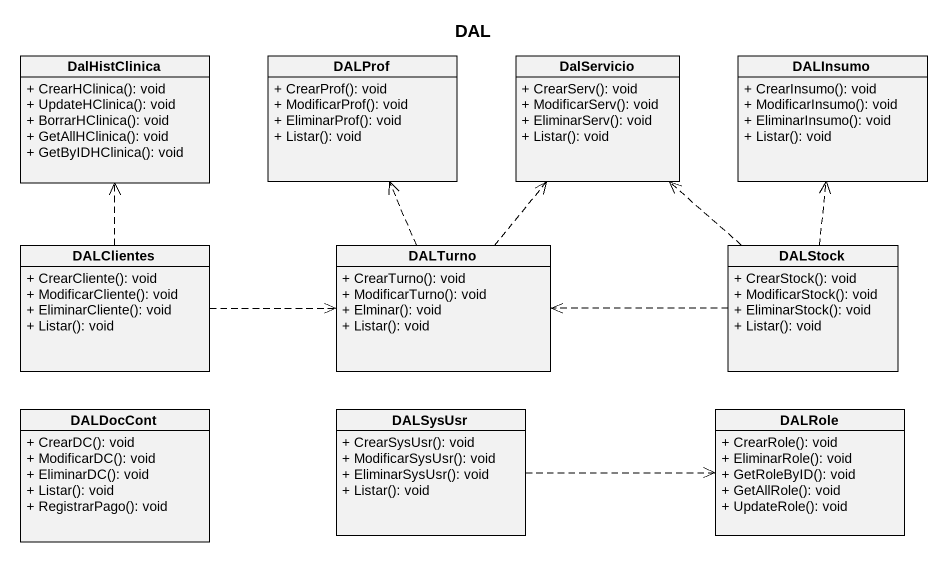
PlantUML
@startuml
title DAL
hide circle
hide empty members
skinparam classAttributeIconSize 0
class DalHistClinica {
  + CrearHClinica(): void
  + UpdateHClinica(): void
  + BorrarHClinica(): void
  + GetAllHClinica(): void
  + GetByIDHClinica(): void
}
class DALProf {
  + CrearProf(): void
  + ModificarProf(): void
  + EliminarProf(): void
  + Listar(): void
}
class DalServicio {
  + CrearServ(): void
  + ModificarServ(): void
  + EliminarServ(): void
  + Listar(): void
}
class DALInsumo {
  + CrearInsumo(): void
  + ModificarInsumo(): void
  + EliminarInsumo(): void
  + Listar(): void
}
class DALClientes {
  + CrearCliente(): void
  + ModificarCliente(): void
  + EliminarCliente(): void
  + Listar(): void
}
class DALTurno {
  + CrearTurno(): void
  + ModificarTurno(): void
  + Elminar(): void
  + Listar(): void
}
class DALStock {
  + CrearStock(): void
  + ModificarStock(): void
  + EliminarStock(): void
  + Listar(): void
}
class DALDocCont {
  + CrearDC(): void
  + ModificarDC(): void
  + EliminarDC(): void
  + Listar(): void
  + RegistrarPago(): void
}
class DALSysUsr {
  + CrearSysUsr(): void
  + ModificarSysUsr(): void
  + EliminarSysUsr(): void
  + Listar(): void
}
class DALRole {
  + CrearRole(): void
  + EliminarRole(): void
  + GetRoleByID(): void
  + GetAllRole(): void
  + UpdateRole(): void
}
DALClientes .up.> DalHistClinica
DALClientes .right.> DALTurno
DALTurno .up.> DALProf
DALTurno .up.> DalServicio
DALStock .up.> DalServicio
DALStock .up.> DALInsumo
DALStock .left.> DALTurno
DALSysUsr .right.> DALRole
@enduml
